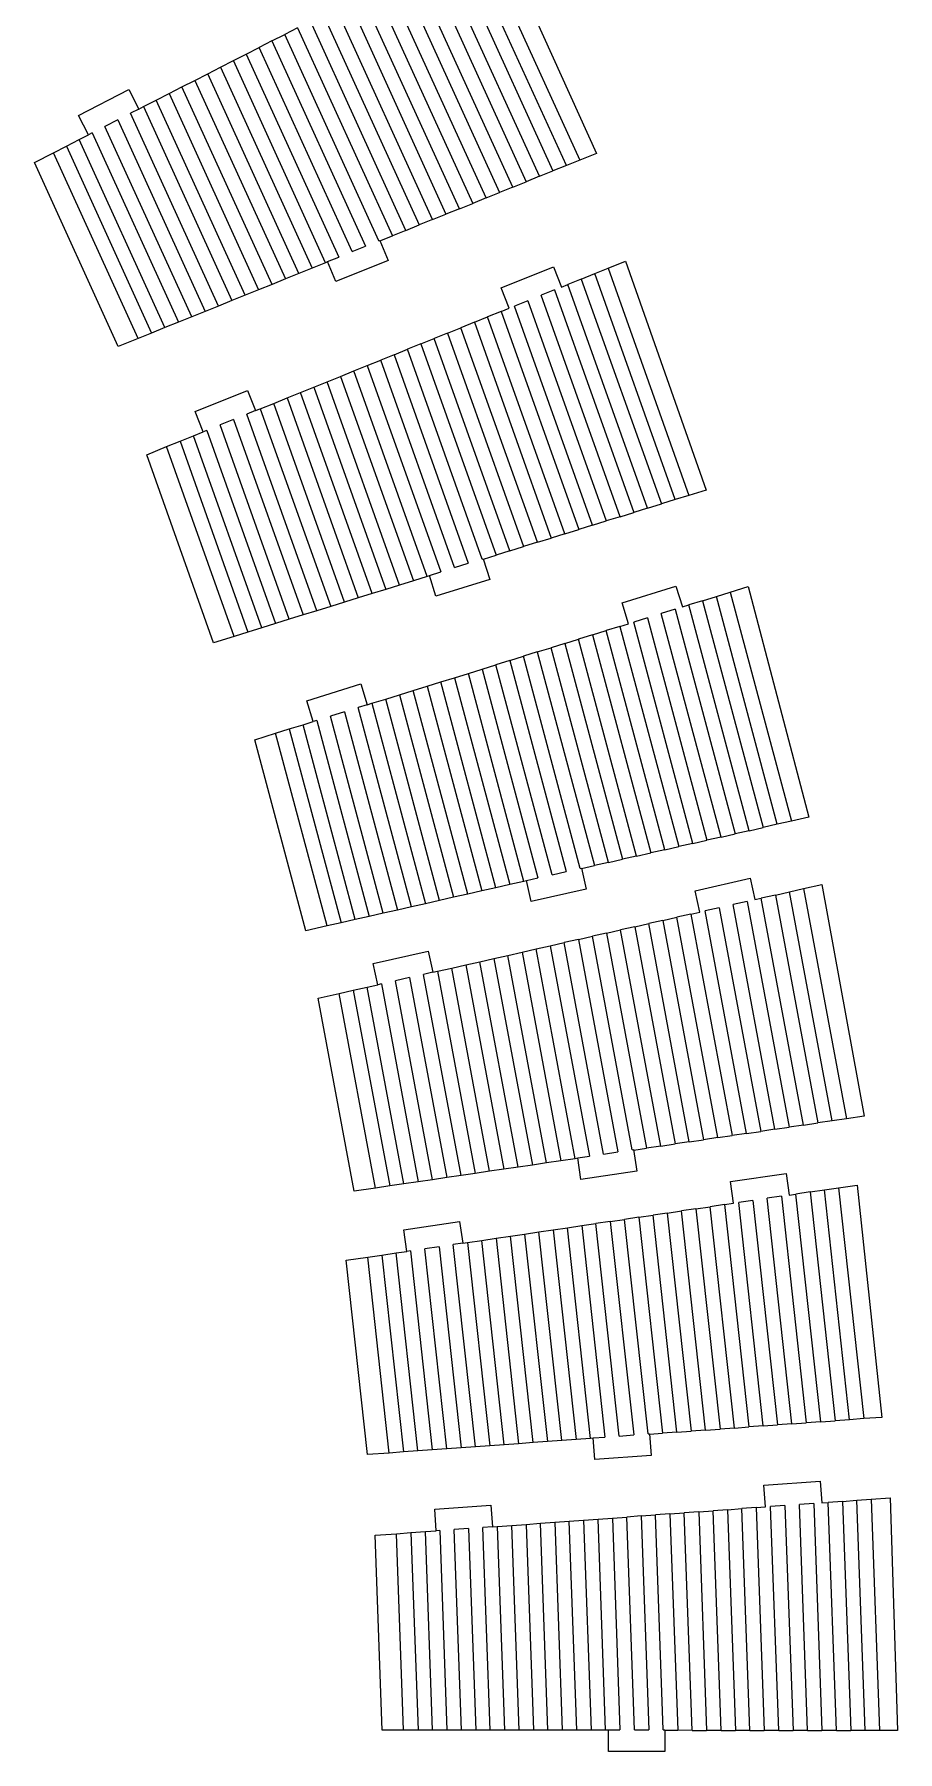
# Model space of a CAD drawing. Header units: millimetres. Extents: x -312 to 501, y 85 to 1153.
# Drawn here: x 381.7 to 501, y 639 to 876.4 of the extents above; entities that cross this region are included whole.
import ezdxf

# ---------------------------------------------------------------- set-up
doc = ezdxf.new("R2010")
doc.units = ezdxf.units.MM

msp = doc.modelspace()

# ---------------------------------------------------------------- linework, layer by layer
at = {"color": 7, "linetype": 'Continuous', "lineweight": 15}
for p, q in [((445.23, 891.2), (459.35, 859.93)), ((439.36, 888.19), (453.35, 857.51)), ((455.2, 858.25), (441.13, 889.1)), ((442.91, 890.01), (457.05, 859)), ((447.8, 855.27), (434.03, 885.47)), ((435.81, 886.38), (449.65, 856.01)), ((451.5, 856.76), (437.58, 887.28)), ((444.1, 853.77), (430.48, 883.65)), ((432.26, 884.56), (445.95, 854.52)), ((425.16, 880.92), (438.56, 851.53)), ((440.41, 852.28), (426.93, 881.83)), ((428.71, 882.74), (442.25, 853.02)), ((421.61, 879.11), (434.86, 850.04)), ((436.71, 850.78), (423.38, 880.02)), ((414.51, 875.47), (416.28, 876.38)), ((418.06, 877.29), (416.28, 876.38)), ((429.29, 847.85), (416.28, 876.38)), ((418.06, 877.29), (431.16, 848.54)), ((433.01, 849.29), (419.83, 878.2)), ((409.18, 872.75), (410.96, 873.66)), ((410.96, 873.66), (412.73, 874.56)), ((410.96, 873.66), (423.74, 845.6)), ((414.51, 875.47), (412.73, 874.56)), ((425.59, 846.35), (412.73, 874.56)), ((414.51, 875.47), (427.44, 847.1)), ((405.63, 870.93), (407.41, 871.84)), ((407.41, 871.84), (409.18, 872.75)), ((407.41, 871.84), (420.07, 844.06)), ((421.92, 844.81), (409.18, 872.75)), ((400.31, 868.2), (402.08, 869.11)), ((402.08, 869.11), (403.86, 870.02)), ((414.52, 841.82), (402.08, 869.11)), ((403.86, 870.02), (405.63, 870.93)), ((403.86, 870.02), (416.37, 842.57)), ((418.22, 843.32), (405.63, 870.93)), ((387.8, 865.19), (394.73, 868.74)), ((394.73, 868.74), (396.1, 866.05)), ((396.76, 866.39), (398.53, 867.3)), ((398.53, 867.3), (400.31, 868.2)), ((410.82, 840.33), (398.53, 867.3)), ((400.31, 868.2), (412.67, 841.08)), ((389.17, 862.5), (387.8, 865.19)), ((393.2, 864.57), (391.43, 863.66)), ((393.2, 864.57), (405.28, 838.09)), ((396.1, 866.05), (394.98, 865.48)), ((407.13, 838.83), (394.98, 865.48)), ((396.1, 866.05), (396.76, 866.39)), ((396.76, 866.39), (408.98, 839.58)), ((386.1, 860.94), (387.88, 861.84)), ((387.88, 861.84), (389.17, 862.5)), ((399.73, 835.85), (387.88, 861.84)), ((389.65, 862.75), (389.17, 862.5)), ((389.65, 862.75), (401.58, 836.59)), ((403.43, 837.34), (391.43, 863.66)), ((381.68, 858.67), (384.33, 860.03)), ((384.33, 860.03), (386.1, 860.94)), ((396.03, 834.35), (384.33, 860.03)), ((386.1, 860.94), (397.88, 835.1)), ((459.35, 859.93), (457.05, 859)), ((393.27, 833.24), (381.68, 858.67)), ((451.5, 856.76), (453.35, 857.51)), ((455.2, 858.25), (453.35, 857.51)), ((457.05, 859), (455.2, 858.25)), ((447.8, 855.27), (445.95, 854.52)), ((447.8, 855.27), (449.65, 856.01)), ((451.5, 856.76), (449.65, 856.01)), ((440.41, 852.28), (438.56, 851.53)), ((440.41, 852.28), (442.25, 853.02)), ((444.1, 853.77), (442.25, 853.02)), ((444.1, 853.77), (445.95, 854.52)), ((433.01, 849.29), (434.86, 850.04)), ((436.71, 850.78), (434.86, 850.04)), ((436.71, 850.78), (438.56, 851.53)), ((429.29, 847.85), (429.42, 847.9)), ((429.42, 847.9), (430.55, 845.12)), ((429.44, 847.85), (431.16, 848.54)), ((433.01, 849.29), (431.16, 848.54)), ((422.2, 844.98), (423.74, 845.6)), ((430.55, 845.12), (423.33, 842.2)), ((425.59, 846.35), (427.44, 847.1)), ((418.22, 843.32), (416.37, 842.57)), ((420.07, 844.06), (418.22, 843.32)), ((421.92, 844.81), (420.07, 844.06)), ((422.22, 844.93), (421.92, 844.81)), ((423.33, 842.2), (422.2, 844.98)), ((446.18, 841.34), (453.4, 844.26)), ((453.4, 844.26), (454.54, 841.46)), ((457.26, 842.56), (459.11, 843.31)), ((459.11, 843.31), (460.96, 844.06)), ((470.23, 812.07), (459.11, 843.31)), ((460.96, 844.06), (463.38, 845.03)), ((460.96, 844.06), (472.14, 812.66)), ((463.38, 845.03), (474.51, 813.4)), ((410.82, 840.33), (408.98, 839.58)), ((412.67, 841.08), (410.82, 840.33)), ((414.52, 841.82), (412.67, 841.08)), ((416.37, 842.57), (414.52, 841.82)), ((447.31, 838.54), (446.18, 841.34)), ((453.57, 841.07), (451.72, 840.32)), ((462.62, 809.71), (451.72, 840.32)), ((453.57, 841.07), (464.52, 810.3)), ((454.54, 841.46), (455.42, 841.82)), ((457.26, 842.56), (455.42, 841.82)), ((466.42, 810.89), (455.42, 841.82)), ((457.26, 842.56), (468.33, 811.48)), ((405.28, 838.09), (403.43, 837.34)), ((407.13, 838.83), (405.28, 838.09)), ((408.98, 839.58), (407.13, 838.83)), ((446.17, 838.08), (444.32, 837.33)), ((446.17, 838.08), (447.31, 838.54)), ((446.17, 838.08), (456.9, 807.94)), ((449.87, 839.57), (448.02, 838.83)), ((458.81, 808.53), (448.02, 838.83)), ((449.87, 839.57), (460.71, 809.12)), ((399.73, 835.85), (397.88, 835.1)), ((401.58, 836.59), (399.73, 835.85)), ((403.43, 837.34), (401.58, 836.59)), ((438.78, 835.09), (440.63, 835.84)), ((442.48, 836.58), (440.63, 835.84)), ((451.19, 806.17), (440.63, 835.84)), ((442.48, 836.58), (444.32, 837.33)), ((442.48, 836.58), (453.09, 806.76)), ((455, 807.35), (444.32, 837.33)), ((396.03, 834.35), (393.27, 833.24)), ((397.88, 835.1), (396.03, 834.35)), ((435.08, 833.6), (433.23, 832.85)), ((435.08, 833.6), (436.93, 834.34)), ((435.08, 833.6), (445.48, 804.4)), ((438.78, 835.09), (436.93, 834.34)), ((447.38, 804.99), (436.93, 834.34)), ((438.78, 835.09), (449.29, 805.58)), ((427.69, 830.61), (429.54, 831.35)), ((431.38, 832.1), (429.54, 831.35)), ((439.75, 802.67), (429.54, 831.35)), ((431.38, 832.1), (433.23, 832.85)), ((431.38, 832.1), (441.65, 803.27)), ((443.55, 803.86), (433.23, 832.85)), ((422.14, 828.37), (423.99, 829.11)), ((423.99, 829.11), (425.84, 829.86)), ((423.99, 829.11), (434.05, 800.85)), ((425.84, 829.86), (427.69, 830.61)), ((435.96, 801.44), (425.84, 829.86)), ((427.69, 830.61), (437.84, 802.08)), ((403.89, 824.24), (411.11, 827.16)), ((411.11, 827.16), (412.24, 824.37)), ((414.75, 825.38), (416.6, 826.12)), ((416.6, 826.12), (418.45, 826.87)), ((416.6, 826.12), (426.43, 798.49)), ((418.45, 826.87), (420.29, 827.62)), ((428.34, 799.08), (418.45, 826.87)), ((420.29, 827.62), (422.14, 828.37)), ((420.29, 827.62), (430.24, 799.67)), ((432.15, 800.26), (422.14, 828.37)), ((405.02, 821.45), (403.89, 824.24)), ((412.24, 824.37), (411.05, 823.88)), ((420.72, 796.72), (411.05, 823.88)), ((412.24, 824.37), (412.9, 824.63)), ((412.9, 824.63), (414.75, 825.38)), ((412.9, 824.63), (422.63, 797.31)), ((424.53, 797.9), (414.75, 825.38)), ((403.66, 820.89), (405.02, 821.45)), ((405.51, 821.64), (405.02, 821.45)), ((405.51, 821.64), (415.01, 794.94)), ((409.2, 823.14), (407.35, 822.39)), ((416.91, 795.54), (407.35, 822.39)), ((409.2, 823.14), (418.82, 796.13)), ((397.2, 818.28), (399.96, 819.4)), ((399.96, 819.4), (401.81, 820.15)), ((409.3, 793.17), (399.96, 819.4)), ((401.81, 820.15), (403.66, 820.89)), ((401.81, 820.15), (411.2, 793.76)), ((413.1, 794.35), (403.66, 820.89)), ((406.45, 792.29), (397.2, 818.28)), ((470.23, 812.07), (468.33, 811.48)), ((472.14, 812.66), (470.23, 812.07)), ((474.51, 813.4), (472.14, 812.66)), ((462.62, 809.71), (460.71, 809.12)), ((462.62, 809.71), (464.52, 810.3)), ((466.42, 810.89), (464.52, 810.3)), ((466.42, 810.89), (468.33, 811.48)), ((455, 807.35), (453.09, 806.76)), ((455, 807.35), (456.9, 807.94)), ((458.81, 808.53), (456.9, 807.94)), ((458.81, 808.53), (460.71, 809.12)), ((447.38, 804.99), (445.48, 804.4)), ((447.38, 804.99), (449.29, 805.58)), ((451.19, 806.17), (449.29, 805.58)), ((451.19, 806.17), (453.09, 806.76)), ((439.75, 802.67), (441.65, 803.27)), ((443.55, 803.86), (443.71, 803.91)), ((443.71, 803.91), (444.61, 801.04)), ((443.73, 803.85), (445.48, 804.4)), ((432.15, 800.26), (430.24, 799.67)), ((434.05, 800.85), (432.15, 800.26)), ((435.96, 801.44), (434.05, 800.85)), ((436.29, 801.55), (435.96, 801.44)), ((436.28, 801.59), (437.84, 802.08)), ((437.17, 798.73), (436.28, 801.59)), ((444.61, 801.04), (437.17, 798.73)), ((462.9, 797.81), (470.34, 800.12)), ((470.34, 800.12), (471.24, 797.23)), ((477.84, 799.28), (480.32, 800.05)), ((480.32, 800.05), (488.72, 768.17)), ((424.53, 797.9), (422.63, 797.31)), ((426.43, 798.49), (424.53, 797.9)), ((428.34, 799.08), (426.43, 798.49)), ((430.24, 799.67), (428.34, 799.08)), ((463.8, 794.92), (462.9, 797.81)), ((474.03, 798.1), (472.12, 797.51)), ((474.03, 798.1), (475.93, 798.69)), ((474.03, 798.1), (482.4, 766.75)), ((475.93, 798.69), (477.84, 799.28)), ((484.35, 767.19), (475.93, 798.69)), ((477.84, 799.28), (486.29, 767.63)), ((416.91, 795.54), (415.01, 794.94)), ((418.82, 796.13), (416.91, 795.54)), ((420.72, 796.72), (418.82, 796.13)), ((422.63, 797.31), (420.72, 796.72)), ((466.41, 795.74), (464.51, 795.14)), ((466.41, 795.74), (474.62, 764.99)), ((470.22, 796.92), (468.32, 796.33)), ((476.57, 765.43), (468.32, 796.33)), ((470.22, 796.92), (478.51, 765.87)), ((471.24, 797.23), (472.12, 797.51)), ((480.46, 766.31), (472.12, 797.51)), ((409.3, 793.17), (406.45, 792.29)), ((411.2, 793.76), (409.3, 793.17)), ((413.1, 794.35), (411.2, 793.76)), ((415.01, 794.94), (413.1, 794.35)), ((458.8, 793.37), (456.89, 792.78)), ((458.8, 793.37), (460.7, 793.96)), ((458.8, 793.37), (466.85, 763.24)), ((462.6, 794.55), (460.7, 793.96)), ((468.79, 763.68), (460.7, 793.96)), ((462.6, 794.55), (463.8, 794.92)), ((462.6, 794.55), (470.74, 764.12)), ((472.68, 764.56), (464.51, 795.14)), ((451.18, 791.01), (449.28, 790.42)), ((451.18, 791.01), (453.08, 791.6)), ((451.18, 791.01), (459.07, 761.48)), ((454.99, 792.19), (453.08, 791.6)), ((461.01, 761.92), (453.08, 791.6)), ((454.99, 792.19), (456.89, 792.78)), ((454.99, 792.19), (462.96, 762.36)), ((464.9, 762.8), (456.89, 792.78)), ((441.66, 788.05), (443.56, 788.64)), ((443.56, 788.64), (445.47, 789.23)), ((443.56, 788.64), (451.27, 759.78)), ((447.37, 789.83), (445.47, 789.23)), ((453.22, 760.22), (445.47, 789.23)), ((447.37, 789.83), (449.28, 790.42)), ((447.37, 789.83), (455.16, 760.66)), ((457.11, 761.1), (449.28, 790.42)), ((419.34, 784.28), (426.78, 786.59)), ((426.78, 786.59), (427.67, 783.71)), ((434.04, 785.69), (435.95, 786.28)), ((435.95, 786.28), (437.85, 786.87)), ((435.95, 786.28), (443.51, 757.98)), ((437.85, 786.87), (439.76, 787.46)), ((445.45, 758.41), (437.85, 786.87)), ((439.76, 787.46), (441.66, 788.05)), ((439.76, 787.46), (447.4, 758.85)), ((449.34, 759.29), (441.66, 788.05)), ((420.23, 781.4), (419.34, 784.28)), ((427.67, 783.71), (426.43, 783.32)), ((427.67, 783.71), (428.33, 783.92)), ((428.33, 783.92), (430.24, 784.51)), ((428.33, 783.92), (435.73, 756.22)), ((430.24, 784.51), (432.14, 785.1)), ((437.68, 756.66), (430.24, 784.51)), ((432.14, 785.1), (434.04, 785.69)), ((432.14, 785.1), (439.62, 757.1)), ((441.56, 757.54), (434.04, 785.69)), ((418.81, 780.96), (420.23, 781.4)), ((420.72, 781.55), (420.23, 781.4)), ((420.72, 781.55), (427.95, 754.47)), ((424.52, 782.73), (422.62, 782.14)), ((429.9, 754.9), (422.62, 782.14)), ((424.52, 782.73), (431.84, 755.34)), ((433.79, 755.78), (426.43, 783.32)), ((412.16, 778.89), (415, 779.78)), ((419.21, 752.49), (412.16, 778.89)), ((415, 779.78), (416.91, 780.37)), ((422.12, 753.15), (415, 779.78)), ((416.91, 780.37), (418.81, 780.96)), ((416.91, 780.37), (424.06, 753.59)), ((426.01, 754.03), (418.81, 780.96)), ((480.46, 766.31), (482.4, 766.75)), ((484.35, 767.19), (482.4, 766.75)), ((486.29, 767.63), (484.35, 767.19)), ((488.72, 768.17), (486.29, 767.63)), ((472.68, 764.56), (470.74, 764.12)), ((472.68, 764.56), (474.62, 764.99)), ((476.57, 765.43), (474.62, 764.99)), ((476.57, 765.43), (478.51, 765.87)), ((480.46, 766.31), (478.51, 765.87)), ((461.01, 761.92), (462.96, 762.36)), ((464.9, 762.8), (462.96, 762.36)), ((464.9, 762.8), (466.85, 763.24)), ((468.79, 763.68), (466.85, 763.24)), ((468.79, 763.68), (470.74, 764.12)), ((449.69, 759.42), (451.27, 759.78)), ((453.22, 760.22), (455.16, 760.66)), ((457.11, 761.1), (457.29, 761.14)), ((457.29, 761.14), (457.95, 758.21)), ((457.3, 761.09), (459.07, 761.48)), ((461.01, 761.92), (459.07, 761.48)), ((472.98, 758.02), (480.58, 759.74)), ((480.58, 759.74), (481.25, 756.78)), ((441.56, 757.54), (439.62, 757.1)), ((443.51, 757.98), (441.56, 757.54)), ((445.45, 758.41), (443.51, 757.98)), ((447.4, 758.85), (445.45, 758.41)), ((449.34, 759.29), (447.4, 758.85)), ((449.7, 759.37), (449.34, 759.29)), ((450.35, 756.5), (449.69, 759.42)), ((457.95, 758.21), (450.35, 756.5)), ((473.65, 755.07), (472.98, 758.02)), ((484.08, 757.42), (482.14, 756.98)), ((484.08, 757.42), (486.03, 757.86)), ((484.08, 757.42), (489.94, 725.91)), ((486.03, 757.86), (487.97, 758.3)), ((491.92, 726.2), (486.03, 757.86)), ((487.97, 758.3), (490.51, 758.87)), ((487.97, 758.3), (493.89, 726.49)), ((490.51, 758.87), (496.35, 726.85)), ((429.9, 754.9), (427.95, 754.47)), ((431.84, 755.34), (429.9, 754.9)), ((433.79, 755.78), (431.84, 755.34)), ((435.73, 756.22), (433.79, 755.78)), ((437.68, 756.66), (435.73, 756.22)), ((439.62, 757.1), (437.68, 756.66)), ((472.41, 754.79), (473.65, 755.07)), ((476.3, 755.67), (474.36, 755.23)), ((480.08, 724.46), (474.36, 755.23)), ((476.3, 755.67), (482.05, 724.75)), ((480.19, 756.54), (478.25, 756.1)), ((484.03, 725.04), (478.25, 756.1)), ((480.19, 756.54), (486, 725.33)), ((481.25, 756.78), (482.14, 756.98)), ((487.97, 725.62), (482.14, 756.98)), ((422.12, 753.15), (419.21, 752.49)), ((424.06, 753.59), (422.12, 753.15)), ((426.01, 754.03), (424.06, 753.59)), ((427.95, 754.47), (426.01, 754.03)), ((460.75, 752.15), (462.69, 752.59)), ((464.64, 753.03), (462.69, 752.59)), ((468.25, 722.72), (462.69, 752.59)), ((464.64, 753.03), (466.58, 753.47)), ((464.64, 753.03), (470.22, 723.01)), ((468.52, 753.91), (466.58, 753.47)), ((472.19, 723.3), (466.58, 753.47)), ((468.52, 753.91), (470.47, 754.35)), ((468.52, 753.91), (474.17, 723.59)), ((472.41, 754.79), (470.47, 754.35)), ((476.14, 723.88), (470.47, 754.35)), ((472.41, 754.79), (478.11, 724.17)), ((451.02, 749.96), (452.97, 750.4)), ((452.97, 750.4), (454.91, 750.84)), ((452.97, 750.4), (458.38, 721.31)), ((456.86, 751.28), (454.91, 750.84)), ((460.35, 721.61), (454.91, 750.84)), ((456.86, 751.28), (458.8, 751.71)), ((456.86, 751.28), (462.32, 721.9)), ((460.75, 752.15), (458.8, 751.71)), ((464.29, 722.19), (458.8, 751.71)), ((460.75, 752.15), (466.28, 722.43)), ((428.49, 747.96), (436.09, 749.68)), ((429.15, 745.02), (428.49, 747.96)), ((436.09, 749.68), (436.75, 746.74)), ((439.36, 747.32), (441.3, 747.76)), ((441.3, 747.76), (443.25, 748.2)), ((441.3, 747.76), (446.55, 719.52)), ((443.25, 748.2), (445.19, 748.64)), ((448.53, 719.81), (443.25, 748.2)), ((445.19, 748.64), (447.13, 749.08)), ((445.19, 748.64), (450.5, 720.1)), ((447.13, 749.08), (449.08, 749.52)), ((452.47, 720.39), (447.13, 749.08)), ((449.08, 749.52), (451.02, 749.96)), ((449.08, 749.52), (454.44, 720.68)), ((456.42, 720.97), (451.02, 749.96)), ((433.52, 746.01), (431.58, 745.57)), ((436.69, 718.07), (431.58, 745.57)), ((433.52, 746.01), (438.67, 718.36)), ((436.75, 746.74), (435.47, 746.45)), ((440.64, 718.65), (435.47, 746.45)), ((436.75, 746.74), (437.41, 746.88)), ((437.41, 746.88), (439.36, 747.32)), ((437.41, 746.88), (442.61, 718.94)), ((444.58, 719.23), (439.36, 747.32)), ((420.89, 743.15), (423.8, 743.81)), ((425.86, 716.48), (420.89, 743.15)), ((423.8, 743.81), (425.74, 744.25)), ((428.8, 716.91), (423.8, 743.81)), ((425.74, 744.25), (427.69, 744.69)), ((425.74, 744.25), (430.78, 717.2)), ((427.69, 744.69), (429.15, 745.02)), ((432.75, 717.49), (427.69, 744.69)), ((429.63, 745.13), (429.15, 745.02)), ((429.63, 745.13), (434.72, 717.78)), ((493.89, 726.49), (491.92, 726.2)), ((496.35, 726.85), (493.89, 726.49)), ((476.14, 723.88), (478.11, 724.17)), ((480.08, 724.46), (478.11, 724.17)), ((480.08, 724.46), (482.05, 724.75)), ((484.03, 725.04), (482.05, 724.75)), ((484.03, 725.04), (486, 725.33)), ((487.97, 725.62), (486, 725.33)), ((487.97, 725.62), (489.94, 725.91)), ((491.92, 726.2), (489.94, 725.91)), ((460.35, 721.61), (462.32, 721.9)), ((464.29, 722.19), (464.49, 722.22)), ((464.49, 722.22), (464.93, 719.25)), ((464.5, 722.16), (466.28, 722.43)), ((468.25, 722.72), (466.28, 722.43)), ((468.25, 722.72), (470.22, 723.01)), ((472.19, 723.3), (470.22, 723.01)), ((472.19, 723.3), (474.17, 723.59)), ((476.14, 723.88), (474.17, 723.59)), ((446.55, 719.52), (444.58, 719.23)), ((448.53, 719.81), (446.55, 719.52)), ((450.5, 720.1), (448.53, 719.81)), ((452.47, 720.39), (450.5, 720.1)), ((454.44, 720.68), (452.47, 720.39)), ((456.42, 720.97), (454.44, 720.68)), ((456.79, 721.03), (456.42, 720.97)), ((456.78, 721.08), (458.38, 721.31)), ((457.22, 718.11), (456.78, 721.08)), ((464.93, 719.25), (457.22, 718.11)), ((428.8, 716.91), (425.86, 716.48)), ((430.78, 717.2), (428.8, 716.91)), ((432.75, 717.49), (430.78, 717.2)), ((434.72, 717.78), (432.75, 717.49)), ((436.69, 718.07), (434.72, 717.78)), ((438.67, 718.36), (436.69, 718.07)), ((440.64, 718.65), (438.67, 718.36)), ((442.61, 718.94), (440.64, 718.65)), ((444.58, 719.23), (442.61, 718.94)), ((477.86, 717.8), (485.57, 718.94)), ((478.3, 714.81), (477.86, 717.8)), ((485.57, 718.94), (486.01, 715.95)), ((490.85, 716.66), (492.82, 716.95)), ((492.82, 716.95), (495.39, 717.33)), ((492.82, 716.95), (496.31, 685.04)), ((495.39, 717.33), (498.79, 685.22)), ((477.04, 714.62), (475.07, 714.33)), ((477.04, 714.62), (478.3, 714.81)), ((477.04, 714.62), (480.41, 683.89)), ((480.99, 715.21), (479.01, 714.91)), ((482.4, 684.03), (479.01, 714.91)), ((480.99, 715.21), (484.39, 684.17)), ((484.93, 715.79), (482.96, 715.5)), ((486.37, 684.32), (482.96, 715.5)), ((484.93, 715.79), (488.36, 684.46)), ((486.01, 715.95), (486.9, 716.08)), ((488.87, 716.37), (486.9, 716.08)), ((490.35, 684.61), (486.9, 716.08)), ((488.87, 716.37), (490.85, 716.66)), ((488.87, 716.37), (492.34, 684.75)), ((494.33, 684.89), (490.85, 716.66)), ((432.73, 711.14), (440.44, 712.28)), ((440.44, 712.28), (440.88, 709.3)), ((461.26, 712.3), (459.29, 712.01)), ((461.26, 712.3), (463.24, 712.59)), ((461.26, 712.3), (464.5, 682.79)), ((465.21, 712.88), (463.24, 712.59)), ((466.49, 682.93), (463.24, 712.59)), ((465.21, 712.88), (467.18, 713.17)), ((465.21, 712.88), (468.48, 683.02)), ((469.15, 713.46), (467.18, 713.17)), ((470.47, 683.17), (467.18, 713.17)), ((469.15, 713.46), (471.12, 713.75)), ((469.15, 713.46), (472.46, 683.31)), ((473.1, 714.04), (471.12, 713.75)), ((474.44, 683.46), (471.12, 713.75)), ((473.1, 714.04), (475.07, 714.33)), ((473.1, 714.04), (476.43, 683.6)), ((478.42, 683.74), (475.07, 714.33)), ((433.17, 708.16), (432.73, 711.14)), ((443.51, 709.68), (445.49, 709.98)), ((445.49, 709.98), (447.46, 710.27)), ((445.49, 709.98), (448.6, 681.58)), ((447.46, 710.27), (449.43, 710.56)), ((450.59, 681.73), (447.46, 710.27)), ((449.43, 710.56), (451.4, 710.85)), ((449.43, 710.56), (452.57, 681.87)), ((451.4, 710.85), (453.38, 711.14)), ((454.56, 682.02), (451.4, 710.85)), ((453.38, 711.14), (455.35, 711.43)), ((453.38, 711.14), (456.55, 682.16)), ((455.35, 711.43), (457.32, 711.72)), ((458.54, 682.3), (455.35, 711.43)), ((457.32, 711.72), (459.29, 712.01)), ((457.32, 711.72), (460.52, 682.5)), ((462.51, 682.64), (459.29, 712.01)), ((427.74, 707.36), (429.71, 707.65)), ((429.71, 707.65), (431.68, 707.94)), ((429.71, 707.65), (432.69, 680.43)), ((431.68, 707.94), (433.17, 708.16)), ((434.68, 680.58), (431.68, 707.94)), ((433.65, 708.23), (433.17, 708.16)), ((433.65, 708.23), (436.67, 680.72)), ((437.6, 708.81), (435.63, 708.52)), ((438.66, 680.86), (435.63, 708.52)), ((437.6, 708.81), (440.65, 681.01)), ((440.88, 709.3), (439.57, 709.1)), ((442.63, 681.15), (439.57, 709.1)), ((440.88, 709.3), (441.54, 709.39)), ((441.54, 709.39), (443.51, 709.68)), ((441.54, 709.39), (444.62, 681.3)), ((446.61, 681.44), (443.51, 709.68)), ((424.79, 706.93), (427.74, 707.36)), ((427.73, 680.07), (424.79, 706.93)), ((430.7, 680.29), (427.74, 707.36)), ((478.42, 683.74), (476.43, 683.6)), ((478.42, 683.74), (480.41, 683.89)), ((482.4, 684.03), (480.41, 683.89)), ((482.4, 684.03), (484.39, 684.17)), ((486.37, 684.32), (484.39, 684.17)), ((486.37, 684.32), (488.36, 684.46)), ((490.35, 684.61), (488.36, 684.46)), ((490.35, 684.61), (492.34, 684.75)), ((494.33, 684.89), (492.34, 684.75)), ((496.31, 685.04), (494.33, 684.89)), ((498.79, 685.22), (496.31, 685.04)), ((444.62, 681.3), (442.63, 681.15)), ((446.61, 681.44), (444.62, 681.3)), ((448.6, 681.58), (446.61, 681.44)), ((450.59, 681.73), (448.6, 681.58)), ((452.57, 681.87), (450.59, 681.73)), ((454.56, 682.02), (452.57, 681.87)), ((456.55, 682.16), (454.56, 682.02)), ((458.54, 682.3), (456.55, 682.16)), ((458.93, 682.33), (458.54, 682.3)), ((458.92, 682.38), (460.52, 682.5)), ((459.14, 679.39), (458.92, 682.38)), ((462.51, 682.64), (464.5, 682.79)), ((466.49, 682.93), (466.69, 682.95)), ((466.69, 682.95), (466.91, 679.96)), ((466.7, 682.89), (468.48, 683.02)), ((470.47, 683.17), (468.48, 683.02)), ((470.47, 683.17), (472.46, 683.31)), ((474.44, 683.46), (472.46, 683.31)), ((474.44, 683.46), (476.43, 683.6)), ((430.7, 680.29), (427.73, 680.07)), ((432.69, 680.43), (430.7, 680.29)), ((434.68, 680.58), (432.69, 680.43)), ((436.67, 680.72), (434.68, 680.58)), ((438.66, 680.86), (436.67, 680.72)), ((440.65, 681.01), (438.66, 680.86)), ((442.63, 681.15), (440.65, 681.01)), ((466.91, 679.96), (459.14, 679.39)), ((482.5, 675.85), (490.27, 676.42)), ((482.72, 672.83), (482.5, 675.85)), ((490.27, 676.42), (490.49, 673.4)), ((437, 672.54), (444.77, 673.1)), ((437.22, 669.53), (437, 672.54)), ((444.77, 673.1), (444.99, 670.1)), ((469.51, 671.87), (467.52, 671.73)), ((469.51, 671.87), (471.5, 672.02)), ((469.51, 671.87), (470.59, 641.96)), ((473.49, 672.16), (471.5, 672.02)), ((472.58, 641.95), (471.5, 672.02)), ((473.49, 672.16), (475.47, 672.31)), ((473.49, 672.16), (474.57, 641.95)), ((477.46, 672.45), (475.47, 672.31)), ((476.57, 641.95), (475.47, 672.31)), ((477.46, 672.45), (479.45, 672.6)), ((477.46, 672.45), (478.56, 641.95)), ((481.44, 672.74), (479.45, 672.6)), ((480.55, 641.95), (479.45, 672.6)), ((481.44, 672.74), (482.72, 672.83)), ((481.44, 672.74), (482.55, 641.95)), ((485.41, 673.03), (483.43, 672.88)), ((484.54, 641.95), (483.43, 672.88)), ((485.41, 673.03), (486.53, 641.95)), ((489.39, 673.32), (487.4, 673.17)), ((488.53, 641.94), (487.4, 673.17)), ((489.39, 673.32), (490.52, 641.94)), ((490.49, 673.4), (491.38, 673.46)), ((493.37, 673.61), (491.38, 673.46)), ((492.51, 641.94), (491.38, 673.46)), ((493.37, 673.61), (495.35, 673.75)), ((493.37, 673.61), (494.51, 641.94)), ((495.35, 673.75), (497.34, 673.89)), ((496.5, 641.94), (495.35, 673.75)), ((497.34, 673.89), (499.94, 674.08)), ((497.34, 673.89), (498.49, 641.94)), ((499.94, 674.08), (500.98, 641.94)), ((433.72, 669.28), (435.71, 669.42)), ((435.71, 669.42), (437.22, 669.53)), ((436.7, 641.98), (435.71, 669.42)), ((437.7, 669.57), (437.22, 669.53)), ((437.7, 669.57), (438.69, 641.97)), ((441.67, 669.85), (439.69, 669.71)), ((440.69, 641.97), (439.69, 669.71)), ((441.67, 669.85), (442.68, 641.97)), ((444.99, 670.1), (443.66, 670)), ((444.67, 641.97), (443.66, 670)), ((444.99, 670.1), (445.65, 670.14)), ((445.65, 670.14), (447.64, 670.29)), ((445.65, 670.14), (446.67, 641.97)), ((447.64, 670.29), (449.63, 670.43)), ((448.66, 641.97), (447.64, 670.29)), ((449.63, 670.43), (451.62, 670.58)), ((449.63, 670.43), (450.65, 641.97)), ((451.62, 670.58), (453.6, 670.72)), ((452.65, 641.97), (451.62, 670.58)), ((453.6, 670.72), (455.59, 670.86)), ((453.6, 670.72), (454.64, 641.97)), ((455.59, 670.86), (457.58, 671.01)), ((456.63, 641.96), (455.59, 670.86)), ((457.58, 671.01), (459.57, 671.15)), ((457.58, 671.01), (458.63, 641.96)), ((459.57, 671.15), (461.56, 671.3)), ((460.62, 641.96), (459.57, 671.15)), ((461.56, 671.3), (463.54, 671.44)), ((461.56, 671.3), (462.61, 642.01)), ((465.53, 671.59), (463.54, 671.44)), ((464.6, 642.01), (463.54, 671.44)), ((465.53, 671.59), (467.52, 671.73)), ((465.53, 671.59), (466.6, 642.01)), ((468.59, 642.01), (467.52, 671.73)), ((428.76, 668.92), (431.73, 669.13)), ((429.73, 641.98), (428.76, 668.92)), ((431.73, 669.13), (433.72, 669.28)), ((432.71, 641.98), (431.73, 669.13)), ((433.72, 669.28), (434.71, 641.98)), ((432.71, 641.98), (429.73, 641.98)), ((434.71, 641.98), (432.71, 641.98)), ((436.7, 641.98), (434.71, 641.98)), ((438.69, 641.97), (436.7, 641.98)), ((440.69, 641.97), (438.69, 641.97)), ((442.68, 641.97), (440.69, 641.97)), ((444.67, 641.97), (442.68, 641.97)), ((446.67, 641.97), (444.67, 641.97)), ((448.66, 641.97), (446.67, 641.97)), ((450.65, 641.97), (448.66, 641.97)), ((452.65, 641.97), (450.65, 641.97)), ((454.64, 641.97), (452.65, 641.97)), ((456.63, 641.96), (454.64, 641.97)), ((458.63, 641.96), (456.63, 641.96)), ((460.62, 641.96), (458.63, 641.96)), ((461.01, 641.96), (460.62, 641.96)), ((461.01, 642.01), (462.61, 642.01)), ((461.01, 639.01), (461.01, 642.01)), ((464.6, 642.01), (466.6, 642.01)), ((468.59, 642.01), (468.8, 642.01)), ((468.8, 642.01), (468.8, 639.01)), ((468.8, 641.96), (470.59, 641.96)), ((472.58, 641.95), (470.59, 641.96)), ((472.58, 641.95), (474.57, 641.95)), ((476.57, 641.95), (474.57, 641.95)), ((476.57, 641.95), (478.56, 641.95)), ((480.55, 641.95), (478.56, 641.95)), ((480.55, 641.95), (482.55, 641.95)), ((484.54, 641.95), (482.55, 641.95)), ((484.54, 641.95), (486.53, 641.95)), ((488.53, 641.94), (486.53, 641.95)), ((488.53, 641.94), (490.52, 641.94)), ((492.51, 641.94), (490.52, 641.94)), ((492.51, 641.94), (494.51, 641.94)), ((496.5, 641.94), (494.51, 641.94)), ((498.49, 641.94), (496.5, 641.94)), ((500.98, 641.94), (498.49, 641.94)), ((468.8, 639.01), (461.01, 639.01))]:
    msp.add_line(p, q, dxfattribs=at)

doc.saveas('drawing.dxf')
